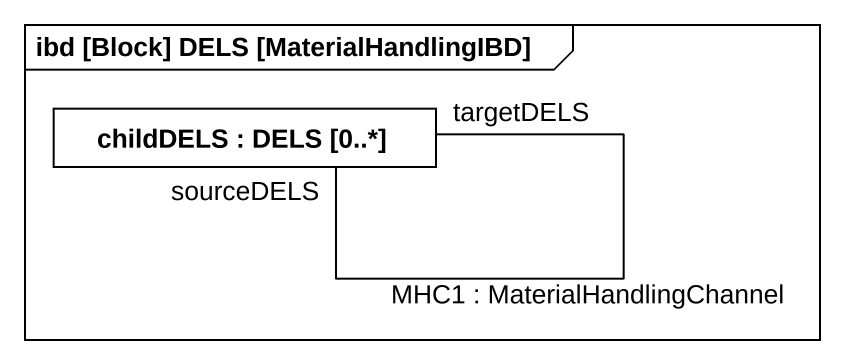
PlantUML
@startuml
mainframe ibd [Block] DELS [MaterialHandlingIBD]
rectangle "childDELS : DELS [0..*]" as childDELS #FFFFFF
childDELS "sourceDELS" -- "targetDELS" childDELS : MHC1 : MaterialHandlingChannel
@enduml
